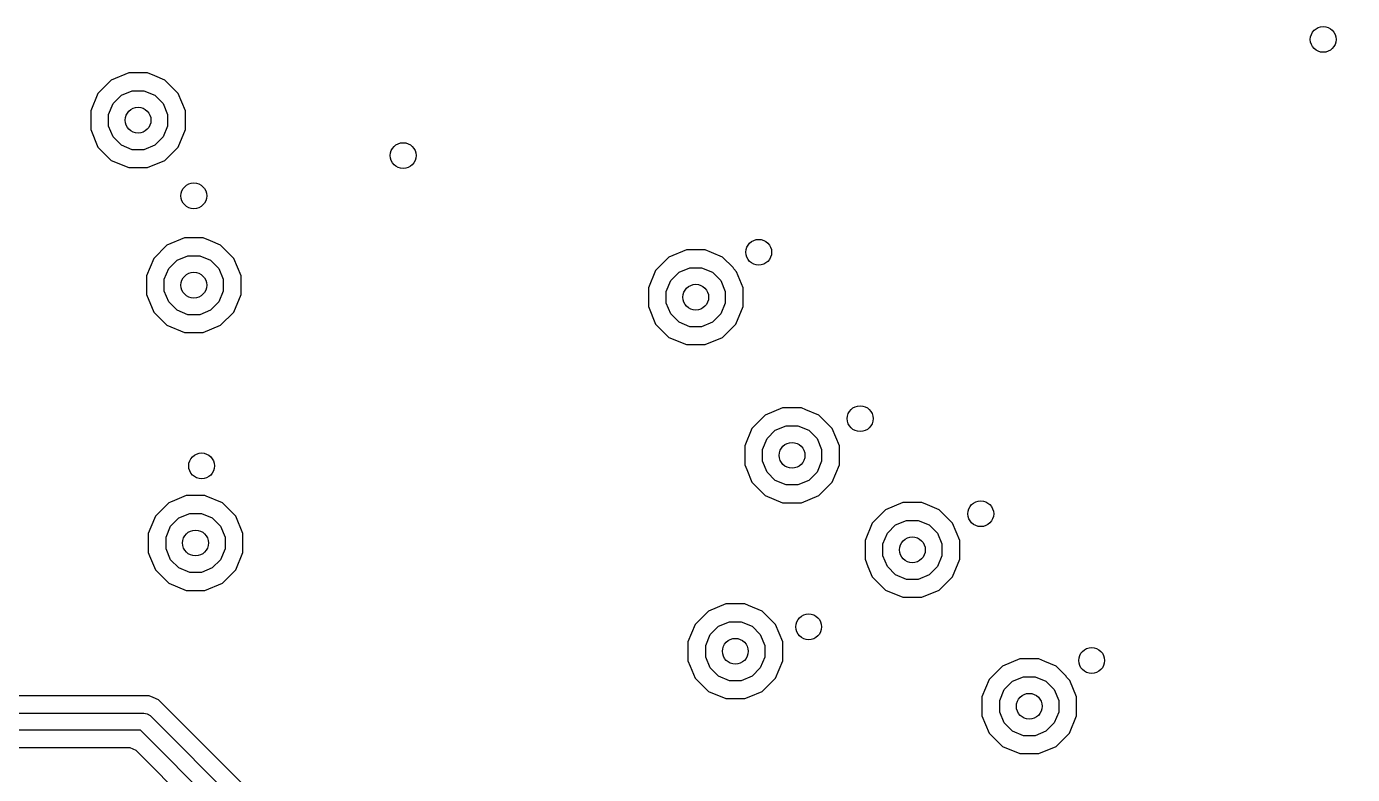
# Model space of a CAD drawing. Extents: x 114.9 to 199.6, y -137.1 to -76.7.
# Drawn here: x 185.21 to 192.92, y -111.03 to -106.67 of the extents above; entities that cross this region are included whole.
import ezdxf

# ---------------------------------------------------------------- set-up
doc = ezdxf.new("R2010")
doc.units = 0
doc.layers.add('BLACK', color=7, linetype='CONTINUOUS')

msp = doc.modelspace()

# ---------------------------------------------------------------- linework, layer by layer
at = {"layer": 'BLACK', "linetype": 'CONTINUOUS'}
for p, q in [((185.800986, -106.944637), (185.699728, -106.986581)), ((185.800988, -106.944637), (185.800986, -106.944637)), ((185.910588, -106.944637), (185.800988, -106.944637)), ((185.910589, -106.944637), (185.910588, -106.944637)), ((185.952532, -106.962011), (185.910589, -106.944637)), ((186.011846, -106.98658), (185.952532, -106.962011)), ((185.699728, -106.986581), (185.622232, -107.064077)), ((185.758563, -107.07463), (185.821647, -107.0485)), ((185.821647, -107.0485), (185.889929, -107.0485)), ((185.889929, -107.0485), (185.953013, -107.07463)), ((186.011847, -106.986581), (186.011846, -106.98658)), ((186.011849, -106.986582), (186.011847, -106.986581)), ((186.089343, -107.064076), (186.011849, -106.986582)), ((185.622232, -107.064077), (185.580288, -107.165335)), ((185.684151, -107.185996), (185.710281, -107.122912)), ((185.710281, -107.122912), (185.758563, -107.07463)), ((185.953013, -107.07463), (186.001295, -107.122912)), ((186.001295, -107.122912), (186.027425, -107.185996)), ((186.089343, -107.064077), (186.089343, -107.064076)), ((186.089345, -107.064079), (186.089343, -107.064077)), ((186.131288, -107.165337), (186.089345, -107.064079)), ((185.580288, -107.165335), (185.580288, -107.165337)), ((185.580288, -107.165337), (185.580288, -107.274937)), ((185.684151, -107.254278), (185.684151, -107.185996)), ((186.027425, -107.185996), (186.027425, -107.254278)), ((186.131288, -107.274937), (186.131288, -107.165337)), ((185.580288, -107.274937), (185.622231, -107.376195)), ((185.710281, -107.317362), (185.684151, -107.254278)), ((186.027425, -107.254278), (186.001295, -107.317362)), ((186.089345, -107.376195), (186.131288, -107.274937)), ((185.758563, -107.365644), (185.710281, -107.317362)), ((185.821647, -107.391774), (185.758563, -107.365644)), ((185.953013, -107.365644), (185.889929, -107.391774)), ((186.001295, -107.317362), (185.953013, -107.365644)), ((185.622231, -107.376195), (185.622232, -107.376196)), ((185.622232, -107.376196), (185.622233, -107.376198)), ((185.622233, -107.376198), (185.699727, -107.453692)), ((185.889929, -107.391774), (185.821647, -107.391774)), ((186.011849, -107.453692), (186.089343, -107.376198)), ((186.089343, -107.376197), (186.089345, -107.376195)), ((186.089343, -107.376198), (186.089343, -107.376197)), ((185.699727, -107.453692), (185.699728, -107.453692)), ((185.699728, -107.453692), (185.69973, -107.453694)), ((185.69973, -107.453694), (185.800988, -107.495637)), ((185.800988, -107.495637), (185.80099, -107.495637)), ((185.80099, -107.495637), (185.910586, -107.495637)), ((185.910586, -107.495637), (185.910588, -107.495637)), ((185.910588, -107.495637), (186.011846, -107.453694)), ((186.011846, -107.453694), (186.011848, -107.453692)), ((186.011848, -107.453692), (186.011849, -107.453692)), ((186.125198, -107.9045), (186.02394, -107.946444)), ((186.1252, -107.9045), (186.125198, -107.9045)), ((186.2348, -107.9045), (186.1252, -107.9045)), ((186.234801, -107.9045), (186.2348, -107.9045)), ((186.276744, -107.921874), (186.234801, -107.9045)), ((186.02394, -107.946444), (185.946444, -108.02394)), ((186.336058, -107.946443), (186.276744, -107.921874)), ((186.336059, -107.946444), (186.336058, -107.946443)), ((186.336061, -107.946445), (186.336059, -107.946444)), ((186.413555, -108.023939), (186.336061, -107.946445)), ((189.045198, -107.9745), (188.94394, -108.016444)), ((189.0452, -107.9745), (189.045198, -107.9745)), ((189.1548, -107.9745), (189.0452, -107.9745)), ((189.154801, -107.9745), (189.1548, -107.9745)), ((189.192374, -107.990064), (189.154801, -107.9745)), ((185.946444, -108.02394), (185.9045, -108.125198)), ((186.034493, -108.082775), (186.082775, -108.034493)), ((186.082775, -108.034493), (186.145859, -108.008363)), ((186.145859, -108.008363), (186.214141, -108.008363)), ((186.214141, -108.008363), (186.277225, -108.034493)), ((186.277225, -108.034493), (186.325507, -108.082775)), ((186.413555, -108.02394), (186.413555, -108.023939)), ((186.413557, -108.023942), (186.413555, -108.02394)), ((186.4555, -108.1252), (186.413557, -108.023942)), ((188.94394, -108.016444), (188.866444, -108.09394)), ((189.256058, -108.016443), (189.192374, -107.990064)), ((189.256059, -108.016444), (189.256058, -108.016443)), ((189.256061, -108.016445), (189.256059, -108.016444)), ((189.317417, -108.077801), (189.256061, -108.016445)), ((185.9045, -108.125198), (185.9045, -108.1252)), ((185.9045, -108.1252), (185.9045, -108.2348)), ((186.008363, -108.145859), (186.034493, -108.082775)), ((186.325507, -108.082775), (186.351637, -108.145859)), ((186.4555, -108.195198), (186.4555, -108.1252)), ((188.866444, -108.09394), (188.8245, -108.195198)), ((188.954493, -108.152775), (189.002775, -108.104493)), ((189.002775, -108.104493), (189.065859, -108.078363)), ((189.065859, -108.078363), (189.134141, -108.078363)), ((189.134141, -108.078363), (189.197225, -108.104493)), ((189.197225, -108.104493), (189.245507, -108.152775)), ((189.320675, -108.085666), (189.317417, -108.077801)), ((189.336814, -108.101805), (189.320675, -108.085666)), ((189.3755, -108.1952), (189.336814, -108.101805)), ((186.008363, -108.214141), (186.008363, -108.145859)), ((186.034493, -108.277225), (186.008363, -108.214141)), ((186.351637, -108.214141), (186.325507, -108.277225)), ((186.351637, -108.145859), (186.351637, -108.214141)), ((186.4555, -108.2348), (186.4555, -108.195198)), ((188.8245, -108.195198), (188.8245, -108.1952)), ((188.8245, -108.1952), (188.8245, -108.3048)), ((188.928363, -108.215859), (188.954493, -108.152775)), ((188.928363, -108.284141), (188.928363, -108.215859)), ((189.245507, -108.152775), (189.271637, -108.215859)), ((189.271637, -108.215859), (189.271637, -108.284141)), ((189.3755, -108.3048), (189.3755, -108.1952)), ((185.9045, -108.2348), (185.946443, -108.336058)), ((186.082775, -108.325507), (186.034493, -108.277225)), ((186.325507, -108.277225), (186.277225, -108.325507)), ((186.413557, -108.336058), (186.4555, -108.2348)), ((188.954493, -108.347225), (188.928363, -108.284141)), ((189.271637, -108.284141), (189.245507, -108.347225)), ((185.946443, -108.336058), (185.946444, -108.336059)), ((185.946444, -108.336059), (185.946445, -108.336061)), ((185.946445, -108.336061), (186.023939, -108.413555)), ((186.145859, -108.351637), (186.082775, -108.325507)), ((186.214141, -108.351637), (186.145859, -108.351637)), ((186.277225, -108.325507), (186.214141, -108.351637)), ((186.336061, -108.413555), (186.413555, -108.336061)), ((186.413555, -108.33606), (186.413557, -108.336058)), ((186.413555, -108.336061), (186.413555, -108.33606)), ((188.8245, -108.3048), (188.866443, -108.406058)), ((189.002775, -108.395507), (188.954493, -108.347225)), ((189.245507, -108.347225), (189.197225, -108.395507)), ((189.333557, -108.406058), (189.3755, -108.3048)), ((186.023939, -108.413555), (186.02394, -108.413555)), ((186.02394, -108.413555), (186.023942, -108.413557)), ((186.023942, -108.413557), (186.1252, -108.4555)), ((186.2348, -108.4555), (186.336058, -108.413557)), ((186.336058, -108.413557), (186.33606, -108.413555)), ((186.33606, -108.413555), (186.336061, -108.413555)), ((188.866443, -108.406058), (188.866444, -108.406059)), ((188.866444, -108.406059), (188.866445, -108.406061)), ((188.866445, -108.406061), (188.943939, -108.483555)), ((189.065859, -108.421637), (189.002775, -108.395507)), ((189.134141, -108.421637), (189.065859, -108.421637)), ((189.197225, -108.395507), (189.134141, -108.421637)), ((189.256061, -108.483555), (189.333555, -108.406061)), ((189.333555, -108.40606), (189.333557, -108.406058)), ((189.333555, -108.406061), (189.333555, -108.40606)), ((186.1252, -108.4555), (186.125202, -108.4555)), ((186.125202, -108.4555), (186.234798, -108.4555)), ((186.234798, -108.4555), (186.2348, -108.4555)), ((188.943939, -108.483555), (188.94394, -108.483555)), ((188.94394, -108.483555), (188.943942, -108.483557)), ((188.943942, -108.483557), (189.0452, -108.5255)), ((189.0452, -108.5255), (189.045202, -108.5255)), ((189.045202, -108.5255), (189.154798, -108.5255)), ((189.154798, -108.5255), (189.1548, -108.5255)), ((189.1548, -108.5255), (189.256058, -108.483557)), ((189.256058, -108.483557), (189.25606, -108.483555)), ((189.25606, -108.483555), (189.256061, -108.483555)), ((189.605198, -108.8945), (189.50394, -108.936444)), ((189.6052, -108.8945), (189.605198, -108.8945)), ((189.7148, -108.8945), (189.6052, -108.8945)), ((189.714801, -108.8945), (189.7148, -108.8945)), ((189.740765, -108.905255), (189.714801, -108.8945)), ((189.816058, -108.936443), (189.740765, -108.905255)), ((189.50394, -108.936444), (189.426444, -109.01394)), ((189.816059, -108.936444), (189.816058, -108.936443)), ((189.816061, -108.936445), (189.816059, -108.936444)), ((189.893555, -109.013939), (189.816061, -108.936445)), ((189.426444, -109.01394), (189.3845, -109.115198)), ((189.514493, -109.072775), (189.562775, -109.024493)), ((189.562775, -109.024493), (189.625859, -108.998363)), ((189.625859, -108.998363), (189.694141, -108.998363)), ((189.694141, -108.998363), (189.757225, -109.024493)), ((189.757225, -109.024493), (189.805507, -109.072775)), ((189.893555, -109.01394), (189.893555, -109.013939)), ((189.893557, -109.013942), (189.893555, -109.01394)), ((189.9355, -109.1152), (189.893557, -109.013942)), ((189.3845, -109.115198), (189.3845, -109.224801)), ((189.488363, -109.135859), (189.514493, -109.072775)), ((189.488363, -109.204141), (189.488363, -109.135859)), ((189.805507, -109.072775), (189.831637, -109.135859)), ((189.831637, -109.135859), (189.831637, -109.204141)), ((189.9355, -109.2248), (189.9355, -109.1152)), ((189.514493, -109.267225), (189.488363, -109.204141)), ((189.831637, -109.204141), (189.805507, -109.267225)), ((189.3845, -109.224801), (189.396276, -109.25323)), ((189.396276, -109.25323), (189.426443, -109.326058)), ((189.562775, -109.315507), (189.514493, -109.267225)), ((189.805507, -109.267225), (189.757225, -109.315507)), ((189.893557, -109.326058), (189.9355, -109.2248)), ((189.426443, -109.326058), (189.426444, -109.326059)), ((189.426444, -109.326059), (189.426445, -109.326061)), ((189.426445, -109.326061), (189.503939, -109.403555)), ((189.625859, -109.341637), (189.562775, -109.315507)), ((189.694141, -109.341637), (189.625859, -109.341637)), ((189.757225, -109.315507), (189.694141, -109.341637)), ((189.816061, -109.403555), (189.893555, -109.326061)), ((189.893555, -109.32606), (189.893557, -109.326058)), ((189.893555, -109.326061), (189.893555, -109.32606)), ((186.03394, -109.446444), (185.956444, -109.52394)), ((186.043609, -109.442439), (186.03394, -109.446444)), ((186.067687, -109.432465), (186.043609, -109.442439)), ((186.135198, -109.4045), (186.067687, -109.432465)), ((186.1352, -109.4045), (186.135198, -109.4045)), ((186.2448, -109.4045), (186.1352, -109.4045)), ((186.244801, -109.4045), (186.2448, -109.4045)), ((186.251664, -109.407343), (186.244801, -109.4045)), ((186.346058, -109.446443), (186.251664, -109.407343)), ((186.346059, -109.446444), (186.346058, -109.446443)), ((186.346061, -109.446445), (186.346059, -109.446444)), ((186.423555, -109.523939), (186.346061, -109.446445)), ((189.503939, -109.403555), (189.50394, -109.403555)), ((189.50394, -109.403555), (189.503942, -109.403557)), ((189.503942, -109.403557), (189.6052, -109.4455)), ((189.6052, -109.4455), (189.605202, -109.4455)), ((189.605202, -109.4455), (189.714798, -109.4455)), ((189.714798, -109.4455), (189.7148, -109.4455)), ((189.7148, -109.4455), (189.816058, -109.403557)), ((189.816058, -109.403557), (189.81606, -109.403555)), ((189.81606, -109.403555), (189.816061, -109.403555)), ((190.305198, -109.4445), (190.20394, -109.486444)), ((190.3052, -109.4445), (190.305198, -109.4445)), ((190.4148, -109.4445), (190.3052, -109.4445)), ((190.414801, -109.4445), (190.4148, -109.4445)), ((190.44843, -109.45843), (190.414801, -109.4445)), ((185.956443, -109.523942), (185.950651, -109.537926)), ((185.956444, -109.52394), (185.956443, -109.523941)), ((185.956443, -109.523941), (185.956443, -109.523942)), ((186.092775, -109.534493), (186.155859, -109.508363)), ((186.155859, -109.508363), (186.224141, -109.508363)), ((186.224141, -109.508363), (186.287225, -109.534493)), ((186.423555, -109.52394), (186.423555, -109.523939)), ((186.423557, -109.523942), (186.423555, -109.52394)), ((186.4655, -109.6252), (186.423557, -109.523942)), ((190.20394, -109.486444), (190.126444, -109.56394)), ((190.516058, -109.486443), (190.44843, -109.45843)), ((190.516059, -109.486444), (190.516058, -109.486443)), ((190.516061, -109.486445), (190.516059, -109.486444)), ((190.593555, -109.563939), (190.516061, -109.486445)), ((185.950651, -109.537926), (185.9145, -109.625198)), ((186.018363, -109.645859), (186.044493, -109.582775)), ((186.044493, -109.582775), (186.092775, -109.534493)), ((186.287225, -109.534493), (186.335507, -109.582775)), ((186.335507, -109.582775), (186.361637, -109.645859)), ((190.126444, -109.56394), (190.0845, -109.665198)), ((190.214493, -109.622775), (190.262775, -109.574493)), ((190.262775, -109.574493), (190.325859, -109.548363)), ((190.325859, -109.548363), (190.394141, -109.548363)), ((190.394141, -109.548363), (190.457225, -109.574493)), ((190.457225, -109.574493), (190.505507, -109.622775)), ((190.593555, -109.56394), (190.593555, -109.563939)), ((190.593557, -109.563942), (190.593555, -109.56394)), ((190.6355, -109.6652), (190.593557, -109.563942)), ((185.9145, -109.625198), (185.9145, -109.734801)), ((186.018363, -109.714141), (186.018363, -109.645859)), ((186.361637, -109.645859), (186.361637, -109.714141)), ((186.4655, -109.665198), (186.4655, -109.6252)), ((186.4655, -109.7348), (186.4655, -109.665198)), ((190.0845, -109.665198), (190.0845, -109.774801)), ((190.188363, -109.685859), (190.214493, -109.622775)), ((190.505507, -109.622775), (190.531637, -109.685859)), ((190.6355, -109.7748), (190.6355, -109.6652)), ((185.9145, -109.734801), (185.922685, -109.754561)), ((185.922685, -109.754561), (185.956443, -109.836058)), ((186.044493, -109.777225), (186.018363, -109.714141)), ((186.361637, -109.714141), (186.335507, -109.777225)), ((186.423557, -109.836058), (186.4655, -109.7348)), ((190.188363, -109.754141), (190.188363, -109.685859)), ((190.214493, -109.817225), (190.188363, -109.754141)), ((190.531637, -109.754141), (190.505507, -109.817225)), ((190.531637, -109.685859), (190.531637, -109.754141)), ((185.956443, -109.836058), (185.956444, -109.836059)), ((185.956444, -109.836059), (185.956445, -109.836061)), ((185.956445, -109.836061), (186.033939, -109.913555)), ((186.092775, -109.825507), (186.044493, -109.777225)), ((186.155859, -109.851637), (186.092775, -109.825507)), ((186.287225, -109.825507), (186.224141, -109.851637)), ((186.335507, -109.777225), (186.287225, -109.825507)), ((186.346061, -109.913555), (186.423555, -109.836061)), ((186.423555, -109.83606), (186.423557, -109.836058)), ((186.423555, -109.836061), (186.423555, -109.83606)), ((190.0845, -109.774801), (190.101874, -109.816744)), ((190.101874, -109.816744), (190.126443, -109.876058)), ((190.262775, -109.865507), (190.214493, -109.817225)), ((190.505507, -109.817225), (190.457225, -109.865507)), ((190.593557, -109.876058), (190.6355, -109.7748)), ((186.033939, -109.913555), (186.03394, -109.913555)), ((186.03394, -109.913555), (186.033942, -109.913557)), ((186.033942, -109.913557), (186.1352, -109.9555)), ((186.224141, -109.851637), (186.155859, -109.851637)), ((186.2448, -109.9555), (186.346058, -109.913557)), ((186.346058, -109.913557), (186.34606, -109.913555)), ((186.34606, -109.913555), (186.346061, -109.913555)), ((190.126443, -109.876058), (190.126444, -109.876059)), ((190.126444, -109.876059), (190.126445, -109.876061)), ((190.126445, -109.876061), (190.203939, -109.953555)), ((190.325859, -109.891637), (190.262775, -109.865507)), ((190.394141, -109.891637), (190.325859, -109.891637)), ((190.457225, -109.865507), (190.394141, -109.891637)), ((190.516061, -109.953555), (190.593555, -109.876061)), ((190.593555, -109.87606), (190.593557, -109.876058)), ((190.593555, -109.876061), (190.593555, -109.87606)), ((186.1352, -109.9555), (186.135202, -109.9555)), ((186.135202, -109.9555), (186.244798, -109.9555)), ((186.244798, -109.9555), (186.2448, -109.9555)), ((190.203939, -109.953555), (190.20394, -109.953555)), ((190.20394, -109.953555), (190.203942, -109.953557)), ((190.203942, -109.953557), (190.3052, -109.9955)), ((190.4148, -109.9955), (190.516058, -109.953557)), ((190.516058, -109.953557), (190.51606, -109.953555)), ((190.51606, -109.953555), (190.516061, -109.953555)), ((189.275198, -110.0345), (189.17394, -110.076444)), ((189.2752, -110.0345), (189.275198, -110.0345)), ((189.3848, -110.0345), (189.2752, -110.0345)), ((189.384801, -110.0345), (189.3848, -110.0345)), ((189.407409, -110.043865), (189.384801, -110.0345)), ((189.486058, -110.076443), (189.407409, -110.043865)), ((190.3052, -109.9955), (190.305202, -109.9955)), ((190.305202, -109.9955), (190.414798, -109.9955)), ((190.414798, -109.9955), (190.4148, -109.9955)), ((189.17394, -110.076444), (189.096444, -110.15394)), ((189.232775, -110.164493), (189.295859, -110.138363)), ((189.295859, -110.138363), (189.364141, -110.138363)), ((189.364141, -110.138363), (189.427225, -110.164493)), ((189.486059, -110.076444), (189.486058, -110.076443)), ((189.486061, -110.076445), (189.486059, -110.076444)), ((189.563555, -110.153939), (189.486061, -110.076445)), ((189.096444, -110.15394), (189.0545, -110.255198)), ((189.158363, -110.275859), (189.184493, -110.212775)), ((189.184493, -110.212775), (189.232775, -110.164493)), ((189.427225, -110.164493), (189.475507, -110.212775)), ((189.475507, -110.212775), (189.501637, -110.275859)), ((189.563555, -110.15394), (189.563555, -110.153939)), ((189.563557, -110.153942), (189.563555, -110.15394)), ((189.6055, -110.2552), (189.563557, -110.153942)), ((189.0545, -110.255198), (189.0545, -110.364801)), ((189.158363, -110.344141), (189.158363, -110.275859)), ((189.501637, -110.275859), (189.501637, -110.344141)), ((189.6055, -110.3648), (189.6055, -110.2552)), ((189.0545, -110.364801), (189.067608, -110.396445)), ((189.184493, -110.407225), (189.158363, -110.344141)), ((189.501637, -110.344141), (189.475507, -110.407225)), ((189.563557, -110.466058), (189.6055, -110.3648)), ((190.985198, -110.3545), (190.88394, -110.396444)), ((190.9852, -110.3545), (190.985198, -110.3545)), ((191.0948, -110.3545), (190.9852, -110.3545)), ((191.094801, -110.3545), (191.0948, -110.3545)), ((191.130926, -110.369464), (191.094801, -110.3545)), ((191.196058, -110.396443), (191.130926, -110.369464)), ((189.067608, -110.396445), (189.096443, -110.466058)), ((189.232775, -110.455507), (189.184493, -110.407225)), ((189.295859, -110.481637), (189.232775, -110.455507)), ((189.427225, -110.455507), (189.364141, -110.481637)), ((189.475507, -110.407225), (189.427225, -110.455507)), ((190.88394, -110.396444), (190.806444, -110.47394)), ((191.196059, -110.396444), (191.196058, -110.396443)), ((191.196061, -110.396445), (191.196059, -110.396444)), ((191.255008, -110.455392), (191.196061, -110.396445)), ((191.257377, -110.46111), (191.255008, -110.455392)), ((189.096443, -110.466058), (189.096444, -110.466059)), ((189.096444, -110.466059), (189.096445, -110.466061)), ((189.096445, -110.466061), (189.173939, -110.543555)), ((189.364141, -110.481637), (189.295859, -110.481637)), ((189.486061, -110.543555), (189.563555, -110.466061)), ((189.563555, -110.46606), (189.563557, -110.466058)), ((189.563555, -110.466061), (189.563555, -110.46606)), ((190.806444, -110.47394), (190.7645, -110.575198)), ((190.868363, -110.595859), (190.894493, -110.532775)), ((190.894493, -110.532775), (190.942775, -110.484493)), ((190.942775, -110.484493), (191.005859, -110.458363)), ((191.005859, -110.458363), (191.074141, -110.458363)), ((191.074141, -110.458363), (191.137225, -110.484493)), ((191.137225, -110.484493), (191.185507, -110.532775)), ((191.185507, -110.532775), (191.211637, -110.595859)), ((191.275924, -110.479657), (191.257377, -110.46111)), ((191.3155, -110.5752), (191.275924, -110.479657)), ((185.919936, -110.5695), (183.020446, -110.5695)), ((185.942848, -110.57899), (185.919936, -110.5695)), ((185.975252, -110.592412), (185.942848, -110.57899)), ((185.975255, -110.592414), (185.975252, -110.592412)), ((186.978039, -111.595198), (185.975255, -110.592414)), ((189.173939, -110.543555), (189.17394, -110.543555)), ((189.17394, -110.543555), (189.173942, -110.543557)), ((189.173942, -110.543557), (189.2752, -110.5855)), ((189.2752, -110.5855), (189.275202, -110.5855)), ((189.275202, -110.5855), (189.384798, -110.5855)), ((189.384798, -110.5855), (189.3848, -110.5855)), ((189.3848, -110.5855), (189.409671, -110.575198)), ((189.409671, -110.575198), (189.486058, -110.543557)), ((189.486058, -110.543557), (189.48606, -110.543555)), ((189.48606, -110.543555), (189.486061, -110.543555)), ((190.7645, -110.575198), (190.7645, -110.5752)), ((190.7645, -110.5752), (190.7645, -110.6848)), ((190.868363, -110.664141), (190.868363, -110.595859)), ((191.211637, -110.595859), (191.211637, -110.664141)), ((191.3155, -110.6848), (191.3155, -110.5752)), ((182.987505, -110.67), (185.89, -110.67)), ((185.89, -110.67), (185.909134, -110.673806)), ((185.909134, -110.673806), (185.925355, -110.684645)), ((185.925355, -110.684645), (197.205355, -121.964645)), ((190.7645, -110.6848), (190.806443, -110.786058)), ((190.894493, -110.727225), (190.868363, -110.664141)), ((191.211637, -110.664141), (191.185507, -110.727225)), ((191.273557, -110.786058), (191.3155, -110.6848)), ((190.942775, -110.775507), (190.894493, -110.727225)), ((191.185507, -110.727225), (191.137225, -110.775507)), ((185.86929, -110.77), (182.987651, -110.77)), ((197.12, -122.02071), (185.86929, -110.77)), ((190.806443, -110.786058), (190.806444, -110.786059)), ((190.806444, -110.786059), (190.806445, -110.786061)), ((190.806445, -110.786061), (190.883939, -110.863555)), ((191.005859, -110.801637), (190.942775, -110.775507)), ((191.074141, -110.801637), (191.005859, -110.801637)), ((191.137225, -110.775507), (191.074141, -110.801637)), ((191.196061, -110.863555), (191.273555, -110.786061)), ((191.273555, -110.78606), (191.273557, -110.786058)), ((191.273555, -110.786061), (191.273555, -110.78606)), ((183.021473, -110.8705), (185.807364, -110.8705)), ((185.807364, -110.8705), (185.842012, -110.884852)), ((185.842012, -110.884852), (197.005148, -122.047988)), ((190.883939, -110.863555), (190.88394, -110.863555)), ((190.88394, -110.863555), (190.883942, -110.863557)), ((190.883942, -110.863557), (190.9852, -110.9055)), ((190.9852, -110.9055), (190.985202, -110.9055)), ((190.985202, -110.9055), (191.094798, -110.9055)), ((191.094798, -110.9055), (191.0948, -110.9055)), ((191.0948, -110.9055), (191.196058, -110.863557)), ((191.196058, -110.863557), (191.19606, -110.863555)), ((191.19606, -110.863555), (191.196061, -110.863555))]:
    msp.add_line(p, q, dxfattribs=at)
at = {"layer": 'BLACK'}
for centre in [(192.75, -106.75), (185.855788, -107.220137), (187.398, -107.426), (186.18, -107.66), (189.466182, -107.988441), (186.18, -108.18), (189.1, -108.25), (190.056214, -108.956654), (189.66, -109.17), (186.225416, -109.231393), (190.757975, -109.509957), (186.19, -109.68), (190.36, -109.72), (189.756909, -110.167696), (189.33, -110.31), (191.402884, -110.363885), (191.04, -110.63)]:
    msp.add_circle(centre, 0.075, dxfattribs=at)
at = {"layer": 'WHITE'}
for centre in [(192.75, -106.75), (185.855788, -107.220137), (187.398, -107.426), (186.18, -107.66), (189.466182, -107.988441), (186.18, -108.18), (189.1, -108.25), (190.056214, -108.956654), (189.66, -109.17), (186.225416, -109.231393), (190.757975, -109.509957), (186.19, -109.68), (190.36, -109.72), (189.756909, -110.167696), (189.33, -110.31), (191.402884, -110.363885), (191.04, -110.63)]:
    msp.add_circle(centre, 0.075, dxfattribs=at)

doc.saveas('drawing.dxf')
